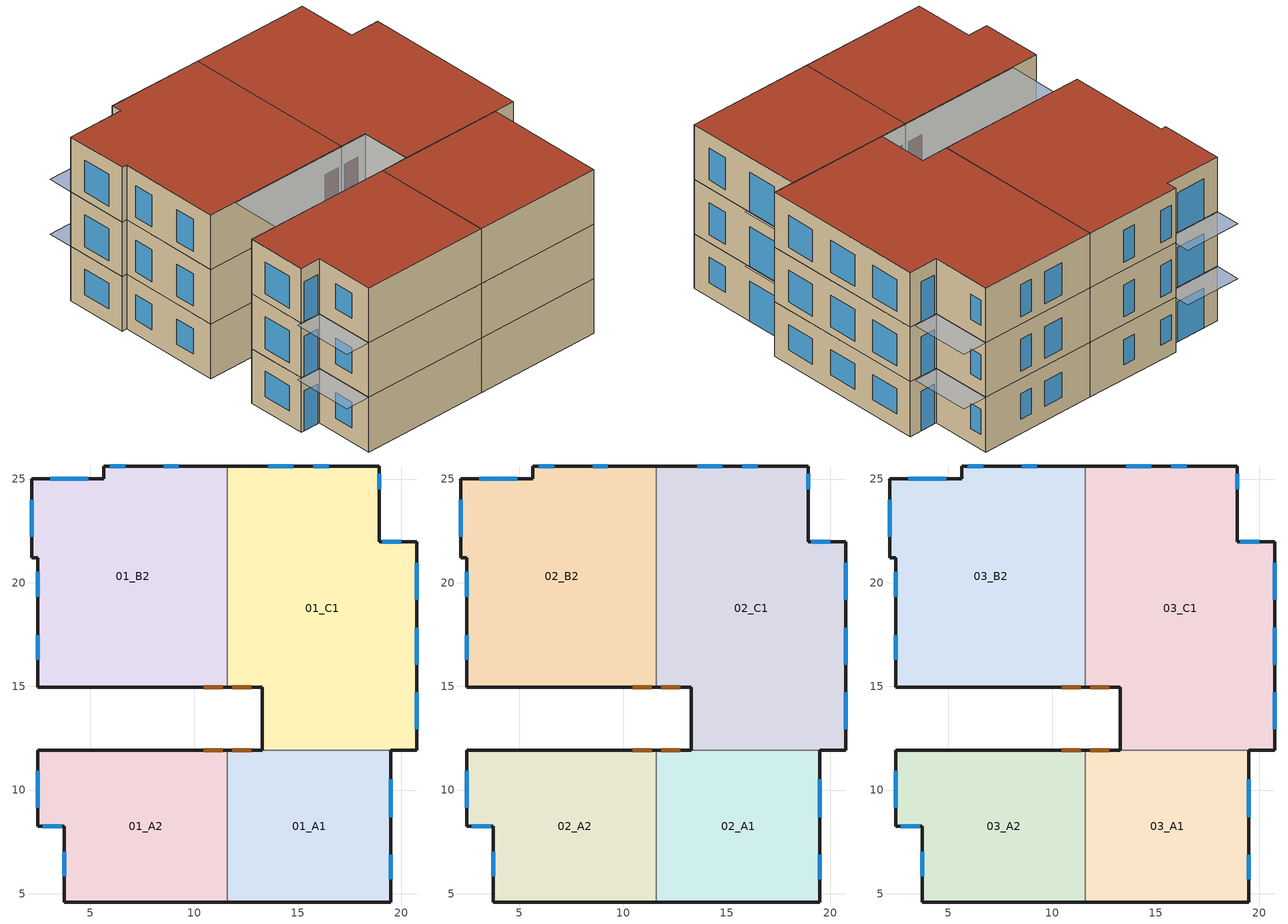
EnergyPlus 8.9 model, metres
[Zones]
01_A1
 floor ground (ExtSlabCarpet 4in ClimateZone 1-8): 19.48,11.91 19.48,4.6 11.61,4.6 11.61,11.91 z0
 wall outside (ASHRAE 189.1-2009 ExtWall Mass ClimateZone 5): 11.61,4.6 19.48,4.6 19.48,11.91 / 13.28,11.91 11.61,11.91 z0:3.35
 wall to 01_A2 (Interior Wall): 11.61,11.91 11.61,4.6 z0:3.35
 wall to 01_C1 (Interior Wall): 19.48,11.91 13.28,11.91 z0:3.35
 window (ASHRAE 189.1-2009 GlassDoor ClimateZone 4-5): 19.48,8.69 19.48,10.52 z0:2.44
 window (ASHRAE 189.1-2009 ExtWindow ClimateZone 4-5): 19.48,5.69 19.48,6.88 z0.89:2.44
 door (Exterior Door): 12.75,11.91 11.83,11.91 z0:2.13
01_A2
 floor ground (ExtSlabCarpet 4in ClimateZone 1-8): 11.61,11.91 11.61,4.6 3.73,4.6 3.73,8.26 2.46,8.26 2.46,11.91 z0
 wall outside (ASHRAE 189.1-2009 ExtWall Mass ClimateZone 5): 11.61,11.91 2.46,11.91 2.46,8.26 3.73,8.26 3.73,4.6 11.61,4.6 z0:3.35
 window (ASHRAE 189.1-2009 ExtWindow ClimateZone 4-5): 2.46,10.92 2.46,9.15 / 3.73,7.02 3.73,5.83 z0.89:2.44
 window (ASHRAE 189.1-2009 GlassDoor ClimateZone 4-5): 2.69,8.26 3.6,8.26 z0:2.44
 door (Exterior Door): 11.38,11.91 10.46,11.91 z0:2.13
01_B2
 floor ground (ExtSlabCarpet 4in ClimateZone 1-8): 11.61,25.63 11.61,14.96 2.46,14.96 2.46,21.21 2.16,21.21 2.16,25.02 5.64,25.02 5.64,25.63 z0
 wall outside (ASHRAE 189.1-2009 ExtWall Mass ClimateZone 5): 11.61,25.63 5.64,25.63 5.64,25.02 2.16,25.02 2.16,21.21 2.46,21.21 2.46,14.96 11.61,14.96 z0:3.35
 wall to 01_C1 (Interior Wall): 11.61,14.96 11.61,25.63 z0:3.35
 window (ASHRAE 189.1-2009 ExtWindow ClimateZone 4-5): 2.16,24 2.16,22.23 / 9.27,25.63 8.53,25.63 / 6.68,25.63 5.94,25.63 / 2.46,20.52 2.46,19.33 / 2.46,17.48 2.46,16.28 z0.89:2.44
 window (ASHRAE 189.1-2009 GlassDoor ClimateZone 4-5): 4.9,25.02 3.07,25.02 z0:2.44
 door (Exterior Door): 10.46,14.96 11.38,14.96 z0:2.13
01_C1
 floor ground (ExtSlabCarpet 4in ClimateZone 1-8): 18.92,25.63 18.92,21.97 20.75,21.97 20.75,11.91 13.28,11.91 13.28,14.96 11.61,14.96 11.61,25.63 z0
 wall outside (ASHRAE 189.1-2009 ExtWall Mass ClimateZone 5): 19.48,11.91 20.75,11.91 20.75,21.97 18.92,21.97 18.92,25.63 11.61,25.63 / 11.61,14.96 13.28,14.96 13.28,11.91 z0:3.35
 window (ASHRAE 189.1-2009 ExtWindow ClimateZone 4-5): 18.92,24.51 18.92,25.25 / 20.75,12.93 20.75,14.71 / 20.75,16.05 20.75,17.83 / 20.75,19.18 20.75,20.96 / 16.48,25.63 15.75,25.63 / 14.78,25.63 13.59,25.63 z0.89:2.44
 window (ASHRAE 189.1-2009 GlassDoor ClimateZone 4-5): 19.99,21.97 19.07,21.97 z0:2.44
 door (Exterior Door): 11.83,14.96 12.75,14.96 z0:2.13
02_A1
 floor to 01_A1 (Interior Floor): 19.48,11.91 19.48,4.6 11.61,4.6 11.61,11.91 z3.35
 wall outside (ASHRAE 189.1-2009 ExtWall Mass ClimateZone 5): 11.61,4.6 19.48,4.6 19.48,11.91 / 13.28,11.91 11.61,11.91 z3.35:6.71
 wall to 02_A2 (Interior Wall): 11.61,11.91 11.61,4.6 z3.35:6.71
 wall to 02_C1 (Interior Wall): 19.48,11.91 13.28,11.91 z3.35:6.71
 window (ASHRAE 189.1-2009 GlassDoor ClimateZone 4-5): 19.48,8.69 19.48,10.52 z3.35:5.79
 window (ASHRAE 189.1-2009 ExtWindow ClimateZone 4-5): 19.48,5.69 19.48,6.88 z3.84:5.79
 door (Exterior Door): 12.75,11.91 11.83,11.91 z3.35:5.49
02_A2
 floor to 01_A2 (Interior Floor): 11.61,11.91 11.61,4.6 3.73,4.6 3.73,8.26 2.46,8.26 2.46,11.91 z3.35
 wall outside (ASHRAE 189.1-2009 ExtWall Mass ClimateZone 5): 11.61,11.91 2.46,11.91 2.46,8.26 3.73,8.26 3.73,4.6 11.61,4.6 z3.35:6.71
 window (ASHRAE 189.1-2009 ExtWindow ClimateZone 4-5): 2.46,10.92 2.46,9.15 z3.84:5.79; 3.73,7.02 3.73,5.83 z4.24:5.79
 window (ASHRAE 189.1-2009 GlassDoor ClimateZone 4-5): 2.69,8.26 3.6,8.26 z3.35:5.79
 door (Exterior Door): 11.38,11.91 10.46,11.91 z3.35:5.49
02_B2
 floor to 01_B2 (Interior Floor): 11.61,25.63 11.61,14.96 2.46,14.96 2.46,21.21 2.16,21.21 2.16,25.02 5.64,25.02 5.64,25.63 z3.35
 wall outside (ASHRAE 189.1-2009 ExtWall Mass ClimateZone 5): 11.61,25.63 5.64,25.63 5.64,25.02 2.16,25.02 2.16,21.21 2.46,21.21 2.46,14.96 11.61,14.96 z3.35:6.71
 wall to 02_C1 (Interior Wall): 11.61,14.96 11.61,25.63 z3.35:6.71
 window (ASHRAE 189.1-2009 ExtWindow ClimateZone 4-5): 2.16,24 2.16,22.23 / 9.27,25.63 8.53,25.63 / 6.68,25.63 5.94,25.63 / 2.46,20.52 2.46,19.33 / 2.46,17.48 2.46,16.28 z3.84:5.79
 window (ASHRAE 189.1-2009 GlassDoor ClimateZone 4-5): 4.9,25.02 3.07,25.02 z3.35:5.79
 door (Exterior Door): 10.46,14.96 11.38,14.96 z3.35:5.49
02_C1
 floor to 01_C1 (Interior Floor): 18.92,25.63 18.92,21.97 20.75,21.97 20.75,11.91 13.28,11.91 13.28,14.96 11.61,14.96 11.61,25.63 z3.35
 wall outside (ASHRAE 189.1-2009 ExtWall Mass ClimateZone 5): 19.48,11.91 20.75,11.91 20.75,21.97 18.92,21.97 18.92,25.63 11.61,25.63 / 11.61,14.96 13.28,14.96 13.28,11.91 z3.35:6.71
 window (ASHRAE 189.1-2009 ExtWindow ClimateZone 4-5): 18.92,24.51 18.92,25.25 z4.24:5.79; 20.75,12.93 20.75,14.71 / 20.75,16.05 20.75,17.83 / 20.75,19.18 20.75,20.96 / 16.48,25.63 15.75,25.63 / 14.78,25.63 13.59,25.63 z3.84:5.79
 window (ASHRAE 189.1-2009 GlassDoor ClimateZone 4-5): 19.99,21.97 19.07,21.97 z3.35:5.79
 door (Exterior Door): 11.83,14.96 12.75,14.96 z3.35:5.49
03_A1
 floor to 02_A1 (Interior Floor): 19.48,11.91 19.48,4.6 11.61,4.6 11.61,11.91 z6.71
 wall outside (ASHRAE 189.1-2009 ExtWall Mass ClimateZone 5): 11.61,4.6 19.48,4.6 19.48,11.91 / 13.28,11.91 11.61,11.91 z6.71:10.06
 wall to 03_A2 (Interior Wall): 11.61,11.91 11.61,4.6 z6.71:10.06
 wall to 03_C1 (Interior Wall): 19.48,11.91 13.28,11.91 z6.71:10.06
 window (ASHRAE 189.1-2009 GlassDoor ClimateZone 4-5): 19.48,8.69 19.48,10.52 z6.71:9.14
 window (ASHRAE 189.1-2009 ExtWindow ClimateZone 4-5): 19.48,5.69 19.48,6.88 z7.19:9.14
 door (Exterior Door): 12.75,11.91 11.83,11.91 z6.71:8.84
 roof outside (ASHRAE 189.1-2009 ExtRoof IEAD ClimateZone 2-5): 11.61,4.6 19.48,4.6 19.48,11.91 11.61,11.91 z10.06
03_A2
 floor to 02_A2 (Interior Floor): 11.61,11.91 11.61,4.6 3.73,4.6 3.73,8.26 2.46,8.26 2.46,11.91 z6.71
 wall outside (ASHRAE 189.1-2009 ExtWall Mass ClimateZone 5): 11.61,11.91 2.46,11.91 2.46,8.26 3.73,8.26 3.73,4.6 11.61,4.6 z6.71:10.06
 window (ASHRAE 189.1-2009 ExtWindow ClimateZone 4-5): 2.46,10.92 2.46,9.15 z7.19:9.14; 3.73,7.02 3.73,5.83 z7.59:9.14
 window (ASHRAE 189.1-2009 GlassDoor ClimateZone 4-5): 2.69,8.26 3.6,8.26 z6.71:9.14
 door (Exterior Door): 11.38,11.91 10.46,11.91 z6.71:8.84
 roof outside (ASHRAE 189.1-2009 ExtRoof IEAD ClimateZone 2-5): 11.61,4.6 11.61,11.91 2.46,11.91 2.46,8.26 3.73,8.26 3.73,4.6 z10.06
03_B2
 floor to 02_B2 (Interior Floor): 11.61,25.63 11.61,14.96 2.46,14.96 2.46,21.21 2.16,21.21 2.16,25.02 5.64,25.02 5.64,25.63 z6.71
 wall outside (ASHRAE 189.1-2009 ExtWall Mass ClimateZone 5): 11.61,25.63 5.64,25.63 5.64,25.02 2.16,25.02 2.16,21.21 2.46,21.21 2.46,14.96 11.61,14.96 z6.71:10.06
 wall to 03_C1 (Interior Wall): 11.61,14.96 11.61,25.63 z6.71:10.06
 window (ASHRAE 189.1-2009 ExtWindow ClimateZone 4-5): 2.16,24 2.16,22.23 / 6.68,25.63 5.94,25.63 / 9.27,25.63 8.53,25.63 / 2.46,17.48 2.46,16.28 / 2.46,20.52 2.46,19.33 z7.19:9.14
 window (ASHRAE 189.1-2009 GlassDoor ClimateZone 4-5): 4.9,25.02 3.07,25.02 z6.71:9.14
 door (Exterior Door): 10.46,14.96 11.38,14.96 z6.71:8.84
 roof outside (ASHRAE 189.1-2009 ExtRoof IEAD ClimateZone 2-5): 11.61,14.96 11.61,25.63 5.64,25.63 5.64,25.02 2.16,25.02 2.16,21.21 2.46,21.21 2.46,14.96 z10.06
03_C1
 floor to 02_C1 (Interior Floor): 18.92,25.63 18.92,21.97 20.75,21.97 20.75,11.91 13.28,11.91 13.28,14.96 11.61,14.96 11.61,25.63 z6.71
 wall outside (ASHRAE 189.1-2009 ExtWall Mass ClimateZone 5): 19.48,11.91 20.75,11.91 20.75,21.97 18.92,21.97 18.92,25.63 11.61,25.63 / 11.61,14.96 13.28,14.96 13.28,11.91 z6.71:10.06
 window (ASHRAE 189.1-2009 ExtWindow ClimateZone 4-5): 18.92,24.51 18.92,25.25 z7.59:9.14; 20.75,12.93 20.75,14.71 / 20.75,16.05 20.75,17.83 / 20.75,19.18 20.75,20.96 / 16.48,25.63 15.75,25.63 / 14.78,25.63 13.59,25.63 z7.19:9.14
 window (ASHRAE 189.1-2009 GlassDoor ClimateZone 4-5): 19.99,21.97 19.07,21.97 z6.71:9.14
 door (Exterior Door): 11.83,14.96 12.75,14.96 z6.71:8.84
 roof outside (ASHRAE 189.1-2009 ExtRoof IEAD ClimateZone 2-5): 20.75,11.91 20.75,21.97 18.92,21.97 18.92,25.63 11.61,25.63 11.61,14.96 13.28,14.96 13.28,11.91 z10.06
shading: 19.63,8.54 19.63,10.67 19.48,10.67 19.48,8.54 z3.35; 3.73,4.6 3.73,8.26 2.21,8.26 2.21,4.6 z3.35; 5.64,25.02 5.64,26.54 2.16,26.54 2.16,25.02 z3.35; 20.44,21.97 20.44,25.63 18.92,25.63 18.92,21.97 z3.35; 19.63,8.54 19.63,10.67 19.48,10.67 19.48,8.54 z6.71; 3.73,4.6 3.73,8.26 2.21,8.26 2.21,4.6 z6.71; 5.64,25.02 5.64,26.54 2.16,26.54 2.16,25.02 z6.71; 20.44,21.97 20.44,25.63 18.92,25.63 18.92,21.97 z6.71; 4.14,11.91 13.28,11.91 13.28,14.96 4.14,14.96 z10.06
[Building]
Building 1
[Site:Location]
Site 1: Latitude {deg}=0; Longitude {deg}=0; Time Zone {hr}=0; Elevation {m}=0
[Material] Thermal Absorptance=0.9
Name | Roughness | Thickness {m} | Conductivity {W/m-K} | Density {kg/m3} | Specific Heat {J/kg-K} | Solar Absorptance | Visible Absorptance
1/2IN Gypsum | Smooth | 0.0127 | 0.16 | 784.9 | 830 | 0.4 | 0.4
1IN Stucco | Smooth | 0.0253 | 0.6918 | 1858 | 837 | 0.92 | 0.92
8IN Concrete HW | MediumRough | 0.2033 | 1.7296 | 2243 | 837 | 0.65 | 0.65
F08 Metal surface | Smooth | 0.0008 | 45.28 | 7824 | 500 | 0.7 | 0.7
F16 Acoustic tile | MediumSmooth | 0.0191 | 0.06 | 368 | 590 | 0.3 | 0.3
G01a 19mm gypsum board | MediumSmooth | 0.019 | 0.16 | 800 | 1090 | 0.4 | 0.4
I01 25mm insulation board | MediumRough | 0.0254 | 0.03 | 43 | 1210 | 0.6 | 0.6
M11 100mm lightweight concrete | MediumRough | 0.1016 | 0.53 | 1280 | 840 | 0.5 | 0.5
MAT-CC05 4 HW CONCRETE | Rough | 0.1016 | 1.311 | 2240 | 836.8 | 0.85 | 0.85
Metal Decking | MediumSmooth | 0.0015 | 45.006 | 7680 | 418.4 | 0.6 | 0.6
Roof Insulation [21] | MediumRough | 0.2105 | 0.049 | 265 | 836.8 | 0.7 | 0.7
Roof Membrane | VeryRough | 0.0095 | 0.16 | 1121.29 | 1460 | 0.7 | 0.7
Wall Insulation [40] | MediumRough | 0.0794 | 0.0432 | 91 | 837 | 0.5 | 0.5
[Material:AirGap]
Name | Thermal Resistance {m2-K/W}
F04 Wall air space resistance | 0.15
F05 Ceiling air space resistance | 0.18
[Material:NoMass]
CP02 CARPET PAD: Roughness=Smooth; Thermal Resistance {m2-K/W}=0.1; Thermal Absorptance=0.9; Solar Absorptance=0.8; Visible Absorptance=0.8
[WindowMaterial:Blind]
Window Material Blind 1: Slat Orientation=Horizontal; Slat Width {m}=0.025; Slat Separation {m}=0.01875; Slat Thickness {m}=0.001; Slat Angle {deg}=45; Slat Conductivity {W/m-K}=221; Slat Beam Solar Transmittance=0; Front Side Slat Beam Solar Reflectance=0.5; Back Side Slat Beam Solar Reflectance=0.5; Slat Diffuse Solar Transmittance=0; Front Side Slat Diffuse Solar Reflectance=0.5; Back Side Slat Diffuse Solar Reflectance=0.5; Slat Beam Visible Transmittance=0; Front Side Slat Beam Visible Reflectance=0.5; Back Side Slat Beam Visible Reflectance=0.5; Slat Diffuse Visible Transmittance=0; Front Side Slat Diffuse Visible Reflectance=0.5; Back Side Slat Diffuse Visible Reflectance=0.5; Slat Infrared Hemispherical Transmittance=0; Front Side Slat Infrared Hemispherical Emissivity=0.9; Back Side Slat Infrared Hemispherical Emissivity=0.9; Blind to Glass Distance {m}=0.05; Blind Top Opening Multiplier=0.5; Blind Bottom Opening Multiplier=0.5; Blind Left Side Opening Multiplier=0.5; Blind Right Side Opening Multiplier=0.5; Minimum Slat Angle {deg}=0; Maximum Slat Angle {deg}=180
[WindowMaterial:Glazing] Optical Data Type=SpectralAverage; Thickness {m}=0.003; Solar Transmittance at Normal Incidence=0.3311; Front Side Solar Reflectance at Normal Incidence=0.6189; Back Side Solar Reflectance at Normal Incidence=0; Visible Transmittance at Normal Incidence=0.44; Front Side Visible Reflectance at Normal Incidence=0.51; Back Side Visible Reflectance at Normal Incidence=0; Infrared Transmittance at Normal Incidence=0; Front Side Infrared Hemispherical Emissivity=0.9; Back Side Infrared Hemispherical Emissivity=0.9; Conductivity {W/m-K}=0.0133; Dirt Correction Factor for Solar and Visible Transmittance=1; Solar Diffusing=No
Theoretical Glass [207]; Theoretical Glass [207] 1
[WindowProperty:ShadingControl]
Shading Control 1: Shading Type=InteriorBlind; Shading Control Type=OnIfHighSolarOnWindow; Setpoint {BasedOnField A4}=27; Shading Control Is Scheduled=No; Glare Control Is Active=No; Shading Device Material=Window Material Blind 1
[Construction]
ASHRAE 189.1-2009 ExtRoof IEAD ClimateZone 2-5: Roof Membrane, Roof Insulation [21], Metal Decking
ASHRAE 189.1-2009 ExtWall Mass ClimateZone 5: 1IN Stucco, 8IN Concrete HW, Wall Insulation [40], 1/2IN Gypsum
ASHRAE 189.1-2009 ExtWindow ClimateZone 4-5: Theoretical Glass [207]
ASHRAE 189.1-2009 GlassDoor ClimateZone 4-5: Theoretical Glass [207] 1
Exterior Door: F08 Metal surface, I01 25mm insulation board
ExtSlabCarpet 4in ClimateZone 1-8: MAT-CC05 4 HW CONCRETE, CP02 CARPET PAD
Interior Floor: F16 Acoustic tile, F05 Ceiling air space resistance, M11 100mm lightweight concrete
Interior Wall: G01a 19mm gypsum board, F04 Wall air space resistance, G01a 19mm gypsum board
[Zone]
01_A1; 01_A2; 01_B2; 01_C1; 02_A1; 02_A2; 02_B2; 02_C1; 03_A1; 03_A2; 03_B2; 03_C1
[ZoneVentilation:DesignFlowRate] Schedule=Office Work Occ; Design Flow Rate Calculation Method=Flow/Person; Flow Rate per Person {m3/s-person}=0.00943895
Name | Zone or ZoneList
01_A1 Ventilation per Person | 01_A1
01_A2 Ventilation per Person | 01_A2
01_B2 Ventilation per Person | 01_B2
01_C1 Ventilation per Person | 01_C1
02_A1 Ventilation per Person | 02_A1
02_A2 Ventilation per Person | 02_A2
02_B2 Ventilation per Person | 02_B2
02_C1 Ventilation per Person | 02_C1
03_A1 Ventilation per Person | 03_A1
03_A2 Ventilation per Person | 03_A2
03_B2 Ventilation per Person | 03_B2
03_C1 Ventilation per Person | 03_C1
[Schedule:Day:Interval]
Office Bldg Occ Default Schedule: No, 06:00, 0, 07:00, 0.1, 08:00, 0.2, 12:00, 0.85, 13:00, 0.5, 17:00, 0.85, 18:00, 0.7, 20:00, 0.4, 22:00, 0.1, 24:00, 0.05
Office Bldg Occ Rule 1 Day Schedule; Office Bldg Occ Winter Design Day: No, 24:00, 0
Office Bldg Occ Rule 2 Day Schedule: No, 06:00, 0, 08:00, 0.1, 14:00, 0.4, 17:00, 0.1, 24:00, 0
Office Bldg Occ Summer Design Day: No, 06:00, 0, 22:00, 1, 24:00, 0.05
[Schedule:Week:Daily]
Schedule:Week:Daily {45b7d98c-6964-4a56-b6c0-e717be21ac25}: Office Bldg Occ Default Schedule, Office Bldg Occ Default Schedule, Office Bldg Occ Default Schedule, Office Bldg Occ Default Schedule, Office Bldg Occ Default Schedule, Office Bldg Occ Default Schedule, Office Bldg Occ Rule 2 Day Schedule, Office Bldg Occ Default Schedule, Office Bldg Occ Summer Design Day, Office Bldg Occ Winter Design Day, Office Bldg Occ Default Schedule, Office Bldg Occ Default Schedule
Schedule:Week:Daily {65b2555d-f0fb-47cf-a67e-f937aeeab14f}: Office Bldg Occ Rule 1 Day Schedule, Office Bldg Occ Default Schedule, Office Bldg Occ Default Schedule, Office Bldg Occ Default Schedule, Office Bldg Occ Default Schedule, Office Bldg Occ Default Schedule, Office Bldg Occ Rule 2 Day Schedule, Office Bldg Occ Default Schedule, Office Bldg Occ Summer Design Day, Office Bldg Occ Winter Design Day, Office Bldg Occ Default Schedule, Office Bldg Occ Default Schedule
[Schedule:Year]
Office Work Occ: Schedule:Week:Daily {45b7d98c-6964-4a56-b6c0-e717be21ac25}, 1, 1, 1, 3, Schedule:Week:Daily {65b2555d-f0fb-47cf-a67e-f937aeeab14f}, 1, 4, 12, 31
